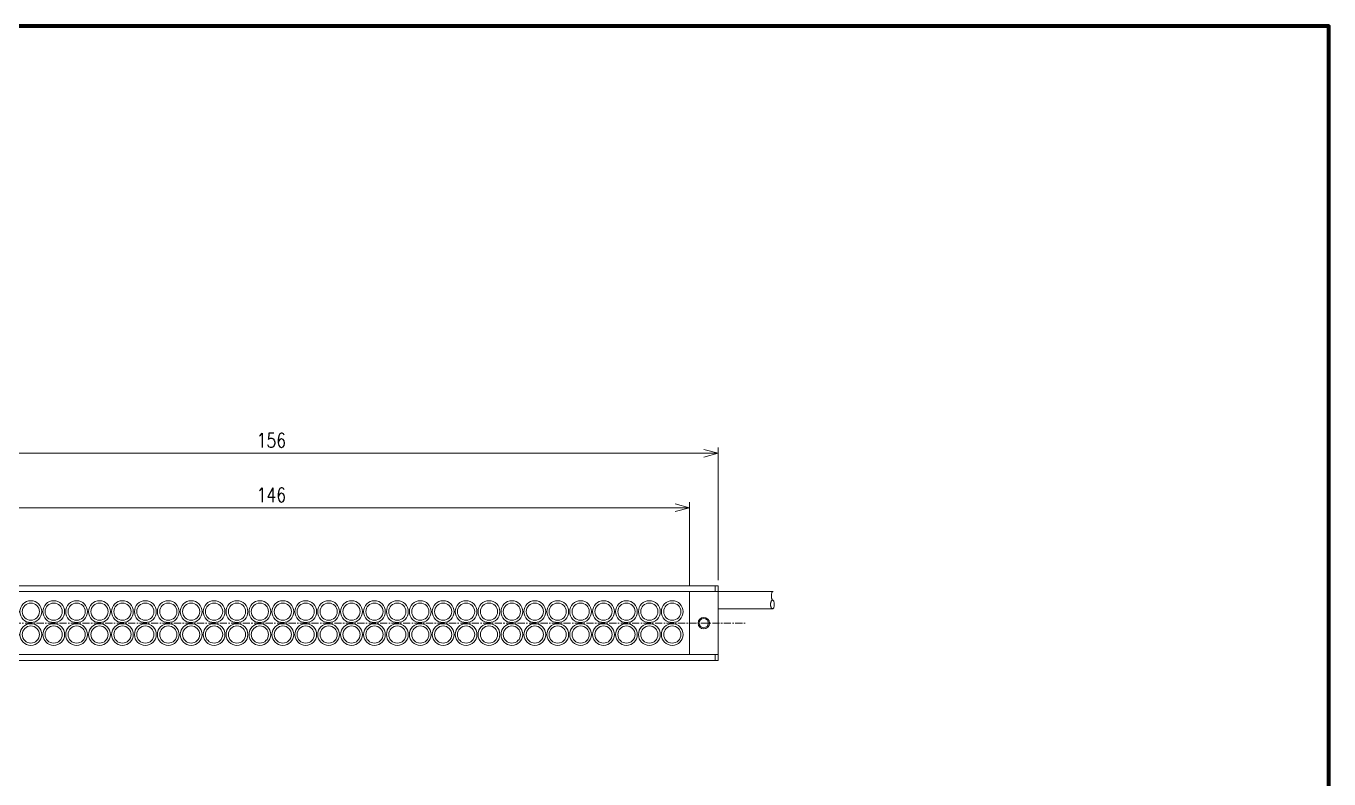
# Model space of a CAD drawing. Header units: millimetres. Extents: x 4 to 387, y 0 to 281.
# Drawn here: x 159.5 to 387, y 149.6 to 281 of the extents above; entities that cross this region are included whole.
import ezdxf

# ---------------------------------------------------------------- set-up
doc = ezdxf.new("R2010")
doc.units = ezdxf.units.MM
doc.linetypes.add('CENTER', pattern=[2, 1.25, -0.25, 0.25, -0.25])
doc.layers.get('0').update_dxf_attribs({"lineweight": 15})
doc.layers.get('Defpoints').update_dxf_attribs({"lineweight": 9})
for name, color, linetype, lineweight in [('2KD_寸法１', 7, 'Continuous', 15), ('2KD_寸法１ @ 1', 7, 'Continuous', 15), ('AUX', 7, 'Continuous', 40)]:
    doc.layers.add(name, color=color, linetype=linetype, lineweight=lineweight)
doc.styles.get("Standard").update_dxf_attribs({"font": 'simplex.shx', "width": 0.8, "bigfont": 'extfont.shx'})
doc.dimstyles.new('KD-STD', dxfattribs={"dimscale": 0, "dimtxt": 2.5, "dimasz": 2.5, "dimexe": 1, "dimexo": 1, "dimgap": 1, "dimtad": 1, "dimdsep": 46, "dimtxsty": 'Standard', "dimblk": 'OPEN30', "dimcen": 0, "dimadec": 0, "dimazin": 0, "dimtfac": 1, "dimtmove": 0, "dimatfit": 3, "dimldrblk": 'OPEN30', "dimfxl": 1, "dimtfill": 1, "dimtolj": 1, "dimtzin": 0, "dimlwd": 15, "dimlwe": 15, "dimarcsym": 0})

# ---------------------------------------------------------------- blocks, each defined once
blk = doc.blocks.new('_Open30')
at = {"lineweight": -2}
for p, q in [((-1, 0.26794919), (0, 0)), ((0, 0), (-1, -0.26794919)), ((0, 0), (-1, 0))]:
    blk.add_line(p, q, dxfattribs=at)
blk = doc.blocks.new('*D53')
at = {"layer": '2KD_寸法１', "color": 0, "lineweight": 15}
for p, q in [((124.3406286800704, 184.3092231253292), (124.3406286800704, 207.4418098917076)), ((280.3406286800704, 184.3092231253292), (280.3406286800704, 207.4418098917076)), ((126.8406286800703, 206.4418098917076), (277.8406286800704, 206.4418098917076))]:
    blk.add_line(p, q, dxfattribs=at)
at = {"layer": 'Defpoints', "color": 0}
for p in [(280.3406286800704, 206.4418098917076), (124.3406286800704, 183.3092231253292), (280.3406286800704, 183.3092231253292)]:
    blk.add_point(p, dxfattribs=at)
at = {"layer": '2KD_寸法１', "color": 0, "lineweight": 15, "xscale": 2.5, "yscale": 2.5, "zscale": 2.5, "rotation": 180}
blk.add_blockref('_Open30', (124.3406286800704, 206.4418098917076), dxfattribs=at)
at = {"layer": '2KD_寸法１', "color": 0, "lineweight": 15, "xscale": 2.5, "yscale": 2.5, "zscale": 2.5}
blk.add_blockref('_Open30', (280.3406286800704, 206.4418098917076), dxfattribs=at)
at = {"layer": '2KD_寸法１', "color": 0, "insert": (202.3406286800704, 208.6918098917077), "char_height": 2.5, "attachment_point": 5, "bg_fill": 3, "box_fill_scale": 1.1, "bg_fill_color": 9, "bg_fill_true_color": 13158600, "bg_fill_transparency": 4392846}
blk.add_mtext('\\A1;156', dxfattribs=at)
blk = doc.blocks.new('*D54')
at = {"layer": '2KD_寸法１', "color": 0, "lineweight": 15}
for p, q in [((129.3406286800704, 183.3092231253292), (129.3406286800704, 197.9410865346477)), ((275.3406286800704, 183.3092231253292), (275.3406286800704, 197.9410865346477)), ((131.8406286800704, 196.9410865346477), (272.8406286800704, 196.9410865346477))]:
    blk.add_line(p, q, dxfattribs=at)
at = {"layer": 'Defpoints', "color": 0}
for p in [(275.3406286800704, 196.9410865346477), (129.3406286800704, 182.3092231253292), (275.3406286800704, 182.3092231253292)]:
    blk.add_point(p, dxfattribs=at)
at = {"layer": '2KD_寸法１', "color": 0, "lineweight": 15, "xscale": 2.5, "yscale": 2.5, "zscale": 2.5, "rotation": 180}
blk.add_blockref('_Open30', (129.3406286800704, 196.9410865346477), dxfattribs=at)
at = {"layer": '2KD_寸法１', "color": 0, "lineweight": 15, "xscale": 2.5, "yscale": 2.5, "zscale": 2.5}
blk.add_blockref('_Open30', (275.3406286800704, 196.9410865346477), dxfattribs=at)
at = {"layer": '2KD_寸法１', "color": 0, "insert": (202.3406286800704, 199.1910865346477), "char_height": 2.5, "attachment_point": 5, "bg_fill": 3, "box_fill_scale": 1.1, "bg_fill_color": 9, "bg_fill_true_color": 13158600, "bg_fill_transparency": 4394442}
blk.add_mtext('\\A1;146', dxfattribs=at)
blk = doc.blocks.new('A$C6F1B499D')
for p, q in [((-75, 0), (-75, 13)), ((-75, 13), (81, 13)), ((-75, 0), (-75, 13)), ((-75, 12), (-70, 12)), ((-75, 1), (-75, 12)), ((-74.5, 13), (-74.5, 12)), ((-71, 12), (76, 12)), ((-70, 12), (-70, 1)), ((-27, 13), (27, 13)), ((76, 12), (81, 12)), ((76, 1), (76, 12)), ((80.5, 12), (80.5, 13)), ((81, 13), (81, 0)), ((81, 12), (81, 1)), ((90.60000000000002, 12), (81, 12)), ((90.60000000000002, 9), (81, 9)), ((-70, 1), (-75, 1)), ((81, 0), (-74.99999999999999, 0)), ((-74.5, 1), (-74.5, 0)), ((-71, 1), (76, 1)), ((27, 0), (-27, 0)), ((81, 1), (76, 1)), ((80.5, 1), (80.5, 0))]:
    blk.add_line(p, q)
for points in [[(90.5500000000003, 10.5), (90.50660000000016, 10.51140000000305), (90.46450000000016, 10.54520000000787), (90.4250000000003, 10.60050000000046), (90.38930000000005, 10.67540000000724), (90.35849999999971, 10.76790000000642), (90.33350000000019, 10.875), (90.31510000000038, 10.99350000001141), (90.30380000000012, 11.11970000001008), (90.29999999999995, 11.25), (90.30380000000012, 11.3801999999996), (90.31510000000038, 11.50650000000314), (90.33350000000019, 11.625), (90.35849999999971, 11.73210000000847), (90.38930000000005, 11.82450000000244), (90.4250000000003, 11.89949999999964), (90.46450000000016, 11.95470000000193), (90.50660000000016, 11.98860000001139), (90.5500000000003, 12)], [(90.5500000000003, 9), (90.51509999999983, 9.00280000000214), (90.4805, 9.01140000000305), (90.44650000000001, 9.025500000003603), (90.41319999999997, 9.045200000007865), (90.38099999999984, 9.070300000006569), (90.35000000000001, 9.100500000000466), (90.32060000000001, 9.135600000008708), (90.29289999999969, 9.175499999997555), (90.26719999999968, 9.219700000001467), (90.24360000000024, 9.267900000006534), (90.22230000000002, 9.319900000002349), (90.20359999999971, 9.375), (90.1875, 9.433100000009404), (90.1741000000003, 9.493500000011409), (90.16359999999997, 9.555900000006545), (90.15610000000027, 9.619700000010312), (90.15149999999971, 9.68460000000789), (90.14999999999998, 9.75), (90.15149999999971, 9.815400000007003), (90.15610000000027, 9.880300000004581), (90.16359999999997, 9.944100000007891), (90.1741000000003, 10.00650000000314), (90.1875, 10.06690000000515), (90.20359999999971, 10.125), (90.22230000000002, 10.18009999999788), (90.24360000000024, 10.23210000000847), (90.26719999999968, 10.28029999999842), (90.29289999999969, 10.32450000000244), (90.32060000000001, 10.36440000000595), (90.35000000000001, 10.39949999999965), (90.38099999999984, 10.42970000000787), (90.41319999999997, 10.45480000000702), (90.44650000000001, 10.47450000001129), (90.4805, 10.48860000001138), (90.51509999999983, 10.49719999999809), (90.5500000000003, 10.5)], [(90.5500000000003, 10.5), (90.5934000000002, 10.48860000001138), (90.63549999999996, 10.45470000000193), (90.6750000000003, 10.39949999999965), (90.71069999999997, 10.32450000000244), (90.74149999999997, 10.23210000000847), (90.76650000000029, 10.125), (90.7849, 10.00650000000314), (90.7962000000001, 9.880199999999604), (90.8000000000003, 9.75), (90.7962000000001, 9.619700000010312), (90.7849, 9.493500000011409), (90.76650000000029, 9.375), (90.74149999999997, 9.267900000006534), (90.71069999999997, 9.175400000007585), (90.6750000000003, 9.100500000000466), (90.63549999999996, 9.045200000007865), (90.5934000000002, 9.01140000000305), (90.5500000000003, 9)]]:
    blk.add_lwpolyline(points)
for centre, radius in [((-67, 8.5), 1.9), ((-67, 8.5), 1.5), ((-63, 8.5), 1.9), ((-63, 8.5), 1.5), ((-59, 8.5), 1.9), ((-59, 8.5), 1.5), ((-55, 8.5), 1.9), ((-55, 8.5), 1.5), ((-51, 8.5), 1.9), ((-51, 8.5), 1.5), ((-47, 8.5), 1.9), ((-47, 8.5), 1.5), ((-43, 8.5), 1.9), ((-43, 8.5), 1.5), ((-39, 8.5), 1.9), ((-39, 8.5), 1.5), ((-35, 8.5), 1.9), ((-35, 8.5), 1.5), ((-31, 8.5), 1.9), ((-31, 8.5), 1.5), ((-27, 8.5), 1.9), ((-27, 8.5), 1.5), ((-23, 8.5), 1.9), ((-23, 8.5), 1.5), ((-19, 8.5), 1.9), ((-19, 8.5), 1.5), ((-15, 8.5), 1.9), ((-15, 8.5), 1.5), ((-11, 8.5), 1.9), ((-11, 8.5), 1.5), ((-7, 8.5), 1.9), ((-7, 8.5), 1.5), ((-3, 8.5), 1.9), ((-3, 8.5), 1.5), ((1, 8.5), 1.9), ((1, 8.5), 1.5), ((5, 8.5), 1.9), ((5, 8.5), 1.5), ((9, 8.5), 1.9), ((9, 8.5), 1.5), ((13, 8.5), 1.9), ((13, 8.5), 1.5), ((17, 8.5), 1.9), ((17, 8.5), 1.5), ((21, 8.5), 1.9), ((21, 8.5), 1.5), ((25, 8.5), 1.9), ((25, 8.5), 1.5), ((29, 8.5), 1.9), ((29, 8.5), 1.5), ((33, 8.5), 1.9), ((33, 8.5), 1.5), ((37, 8.5), 1.9), ((37, 8.5), 1.5), ((41, 8.5), 1.9), ((41, 8.5), 1.5), ((45, 8.5), 1.9), ((45, 8.5), 1.5), ((49, 8.5), 1.9), ((49, 8.5), 1.5), ((53, 8.5), 1.9), ((53, 8.5), 1.5), ((57.00000000000011, 8.5), 1.9), ((57.00000000000011, 8.5), 1.5), ((61.00000000000012, 8.5), 1.9), ((61.00000000000012, 8.5), 1.5), ((65.00000000000011, 8.5), 1.9), ((65.00000000000011, 8.5), 1.5), ((69.00000000000011, 8.5), 1.9), ((69.00000000000011, 8.5), 1.5), ((73, 8.5), 1.9), ((73, 8.5), 1.5), ((-72.5, 6.5), 1), ((-72.5, 6.5), 0.8), ((78.5, 6.5), 1), ((78.5, 6.5), 0.8), ((-67, 4.5), 1.9), ((-67, 4.5), 1.5), ((-63, 4.5), 1.9), ((-63, 4.5), 1.5), ((-59, 4.5), 1.9), ((-59, 4.5), 1.5), ((-55, 4.5), 1.9), ((-55, 4.5), 1.5), ((-51, 4.5), 1.9), ((-51, 4.5), 1.5), ((-47, 4.5), 1.9), ((-47, 4.5), 1.5), ((-43, 4.5), 1.9), ((-43, 4.5), 1.5), ((-39, 4.5), 1.9), ((-39, 4.5), 1.5), ((-35, 4.5), 1.9), ((-35, 4.5), 1.5), ((-31, 4.5), 1.9), ((-31, 4.5), 1.5), ((-27, 4.5), 1.9), ((-27, 4.5), 1.5), ((-23, 4.5), 1.9), ((-23, 4.5), 1.5), ((-19, 4.5), 1.9), ((-19, 4.5), 1.5), ((-15, 4.5), 1.9), ((-15, 4.5), 1.5), ((-11, 4.5), 1.9), ((-11, 4.5), 1.5), ((-7, 4.5), 1.9), ((-7, 4.5), 1.5), ((-3, 4.5), 1.9), ((-3, 4.5), 1.5), ((1, 4.5), 1.9), ((1, 4.5), 1.5), ((5, 4.5), 1.9), ((5, 4.5), 1.5), ((9, 4.5), 1.9), ((9, 4.5), 1.5), ((13, 4.5), 1.9), ((13, 4.5), 1.5), ((17, 4.5), 1.9), ((17, 4.5), 1.5), ((21, 4.5), 1.9), ((21, 4.5), 1.5), ((25, 4.5), 1.9), ((25, 4.5), 1.5), ((29, 4.5), 1.9), ((29, 4.5), 1.5), ((33, 4.5), 1.9), ((33, 4.5), 1.5), ((37, 4.5), 1.9), ((37, 4.5), 1.5), ((41, 4.5), 1.9), ((41, 4.5), 1.5), ((45, 4.5), 1.9), ((45, 4.5), 1.5), ((49, 4.5), 1.9), ((49, 4.5), 1.5), ((53, 4.5), 1.9), ((53, 4.5), 1.5), ((57.00000000000011, 4.5), 1.9), ((57.00000000000011, 4.5), 1.5), ((61.00000000000012, 4.5), 1.9), ((61.00000000000012, 4.5), 1.5), ((65.00000000000011, 4.5), 1.9), ((65.00000000000011, 4.5), 1.5), ((69.00000000000011, 4.5), 1.9), ((69.00000000000011, 4.5), 1.5), ((73, 4.5), 1.9), ((73, 4.5), 1.5)]:
    blk.add_circle(centre, radius)

msp = doc.modelspace()

# ---------------------------------------------------------------- linework, layer by layer
at = {"color": 2, "linetype": 'CENTER'}
msp.add_line((121.3406286800704, 176.8092231253292), (285.3406286800704, 176.8092231253292), dxfattribs=at)
at = {"layer": 'AUX', "lineweight": 70}
msp.add_lwpolyline([(3.999999758280865, 4.000000249163575), (386.9999997582809, 4.000000249163575), (386.9999997582809, 281.0000002491635), (3.999999758280865, 281.0000002491635)], close=True, dxfattribs=at)

# ---------------------------------------------------------------- next in the draw order: dimensions: what is measured, and where the dimension line sits
at = {"layer": '2KD_寸法１ @ 1'}
dim = msp.add_linear_dim(base=(280.3406286800704, 206.4418098917076), p1=(124.3406286800704, 183.3092231253292), p2=(280.3406286800704, 183.3092231253292), dimstyle='KD-STD', override={"dimscale": 1, "dimtix": 0, "dimtofl": 1, "dimtmove": 0, "dimatfit": 3, "dimtfillclr": 256}, dxfattribs=at)
dim.commit()
dim.dimension.update_dxf_attribs({"geometry": '*D53', "text_midpoint": (202.3406286800704, 208.6918098917077)})

# ---------------------------------------------------------------- next in the draw order: dimensions: what is measured, and where the dimension line sits
dim = msp.add_linear_dim(base=(275.3406286800704, 196.9410865346477), p1=(129.3406286800704, 182.3092231253292), p2=(275.3406286800704, 182.3092231253292), dimstyle='KD-STD', override={"dimscale": 1, "dimtix": 0, "dimtofl": 1, "dimtmove": 0, "dimatfit": 3, "dimtfillclr": 256}, dxfattribs=at)
dim.commit()
dim.dimension.update_dxf_attribs({"geometry": '*D54', "text_midpoint": (202.3406286800704, 199.1910865346477)})

# ---------------------------------------------------------------- next in the draw order: block references
msp.add_blockref('A$C6F1B499D', (199.3406286800704, 170.3092231253292))

doc.saveas('drawing.dxf')
